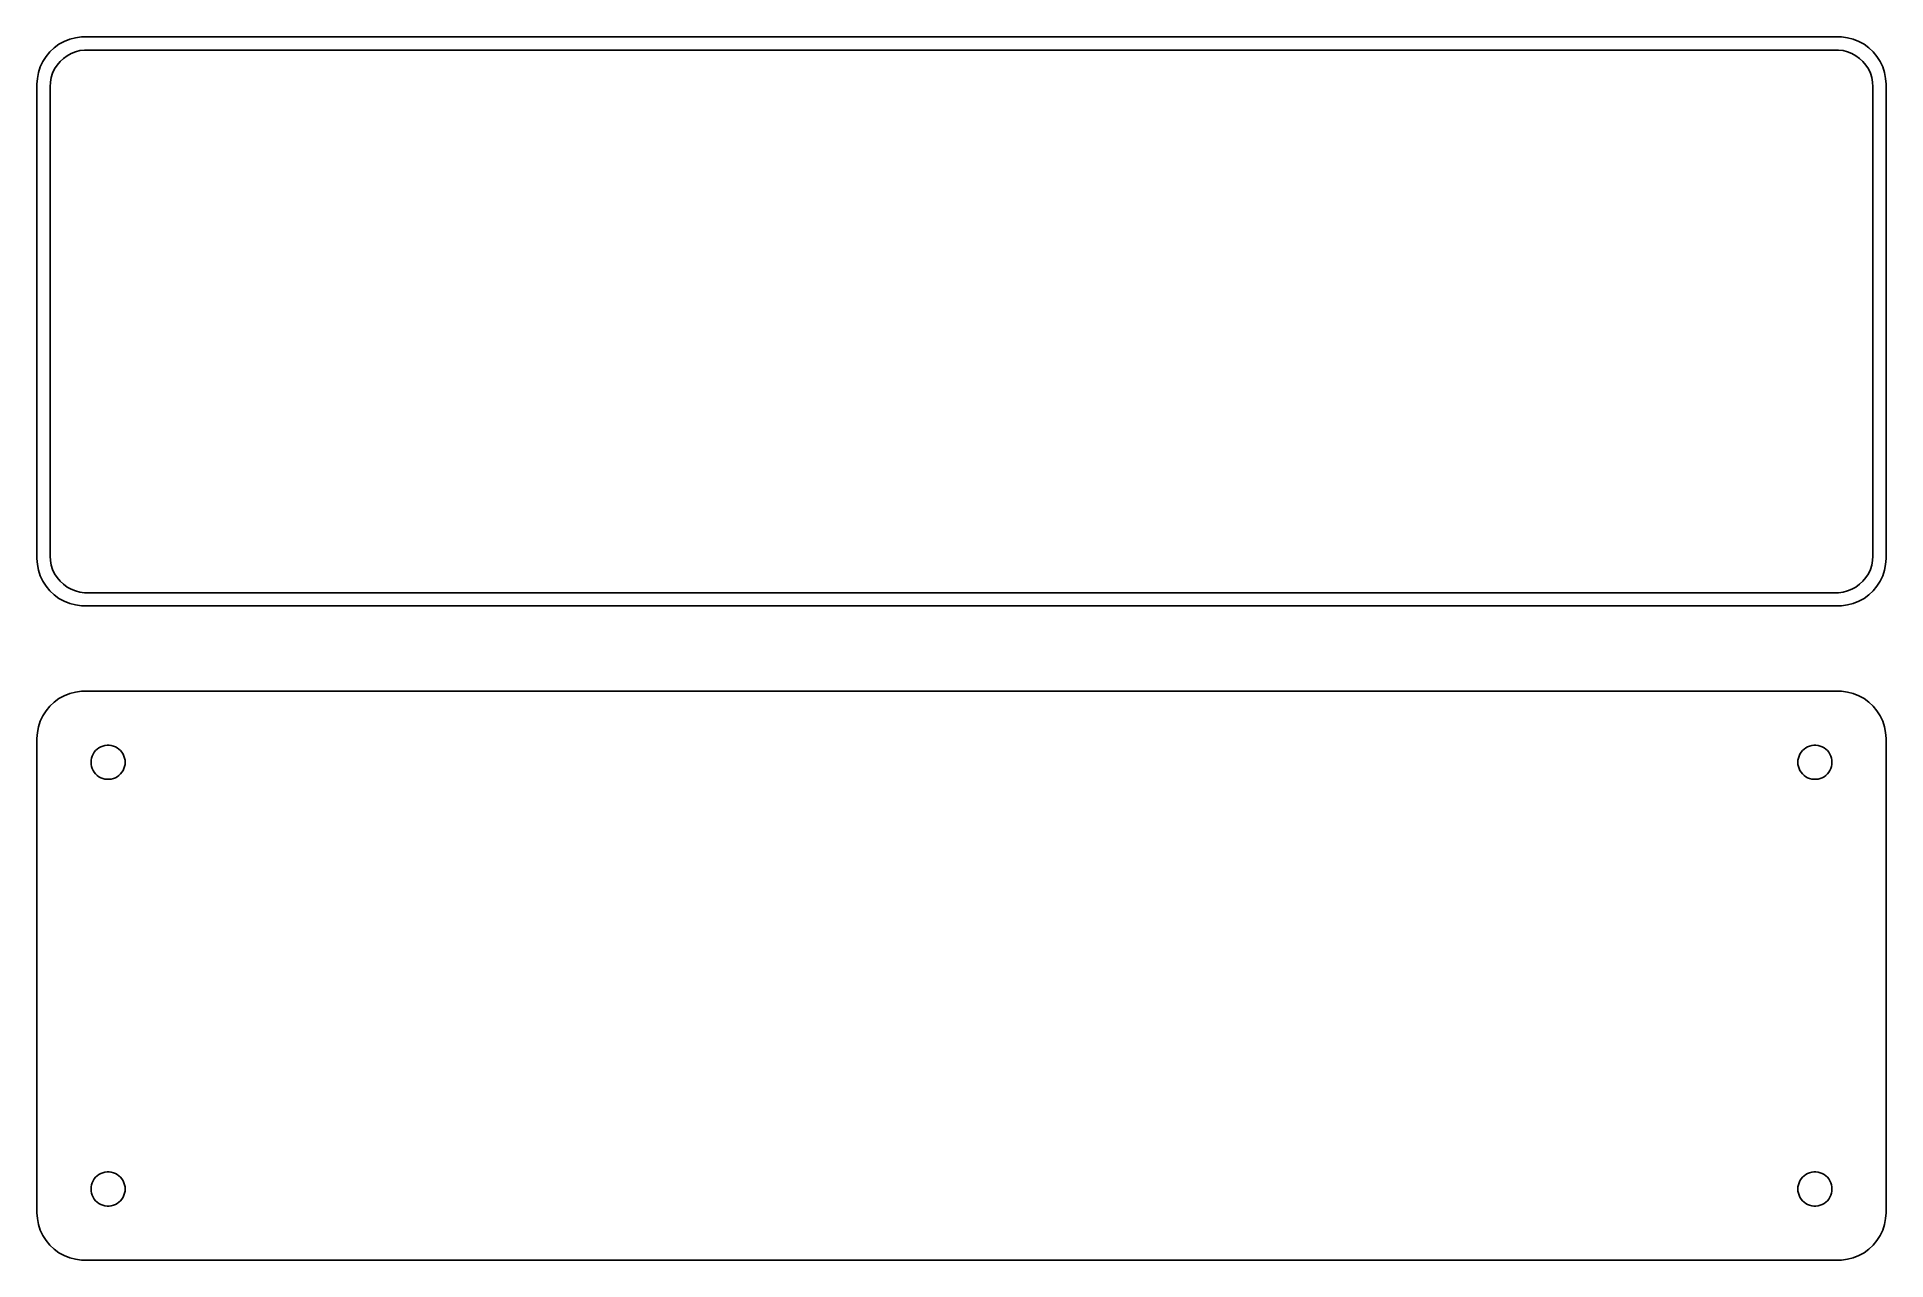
# Model space of a CAD drawing. Header units: metres. Extents: x -98 to 98, y 39 to 168.
import ezdxf

# ---------------------------------------------------------------- set-up
doc = ezdxf.new("R2010")
doc.units = ezdxf.units.M

msp = doc.modelspace()

# ---------------------------------------------------------------- linework, layer by layer
for p, q in [((-94.0451, 167.755), (-94.6289, 167.524)), ((-93.4369, 167.911), (-94.0451, 167.755)), ((-92.8139, 167.99), (-93.4369, 167.911)), ((92.8139, 167.99), (-92.8139, 167.99)), ((93.4369, 167.911), (92.8139, 167.99)), ((94.0451, 167.755), (93.4369, 167.911)), ((94.6289, 167.524), (94.0451, 167.755)), ((-96.5451, 165.939), (-96.8815, 165.409)), ((-96.1448, 166.423), (-96.5451, 165.939)), ((-95.6871, 166.853), (-96.1448, 166.423)), ((-95.1791, 167.222), (-95.6871, 166.853)), ((-94.6289, 167.524), (-95.1791, 167.222)), ((-94.7165, 165.731), (-94.3234, 166.017)), ((-94.3234, 166.017), (-93.8975, 166.251)), ((-93.8975, 166.251), (-93.4457, 166.43)), ((-93.4457, 166.43), (-92.9751, 166.551)), ((-92.9751, 166.551), (-92.493, 166.612)), ((-92.493, 166.612), (92.493, 166.612)), ((92.493, 166.612), (92.9751, 166.551)), ((92.9751, 166.551), (93.4457, 166.43)), ((93.4457, 166.43), (93.8975, 166.251)), ((93.8975, 166.251), (94.3234, 166.017)), ((94.3234, 166.017), (94.7165, 165.731)), ((95.1791, 167.222), (94.6289, 167.524)), ((95.6871, 166.853), (95.1791, 167.222)), ((96.1448, 166.423), (95.6871, 166.853)), ((96.5451, 165.939), (96.1448, 166.423)), ((96.8815, 165.409), (96.5451, 165.939)), ((-97.3429, 164.243), (-97.4606, 163.627)), ((-97.1489, 164.841), (-97.3429, 164.243)), ((-96.8815, 165.409), (-97.1489, 164.841)), ((-95.9979, 163.712), (-95.8477, 164.174)), ((-95.8477, 164.174), (-95.6408, 164.614)), ((-95.6408, 164.614), (-95.3805, 165.024)), ((-95.3805, 165.024), (-95.0707, 165.399)), ((-95.0707, 165.399), (-94.7165, 165.731)), ((94.7165, 165.731), (95.0707, 165.399)), ((95.0707, 165.399), (95.3805, 165.024)), ((95.3805, 165.024), (95.6408, 164.614)), ((95.6408, 164.614), (95.8477, 164.174)), ((95.8477, 164.174), (95.9979, 163.712)), ((97.1489, 164.841), (96.8815, 165.409)), ((97.3429, 164.243), (97.1489, 164.841)), ((97.4606, 163.627), (97.3429, 164.243)), ((-97.4606, 163.627), (-97.5, 163)), ((-97.5, 163), (-97.5, 113)), ((-96.1195, 162.75), (-96.089, 163.235)), ((-96.1195, 113.25), (-96.1195, 162.75)), ((-96.089, 163.235), (-95.9979, 163.712)), ((95.9979, 163.712), (96.089, 163.235)), ((96.089, 163.235), (96.1195, 162.75)), ((96.1195, 162.75), (96.1195, 113.25)), ((97.5, 163), (97.4606, 163.627)), ((97.5, 113), (97.5, 163)), ((-96.089, 112.765), (-96.1195, 113.25)), ((96.1195, 113.25), (96.089, 112.765)), ((-97.5, 113), (-97.4606, 112.373)), ((-97.4606, 112.373), (-97.3429, 111.757)), ((-97.3429, 111.757), (-97.1489, 111.159)), ((-97.1489, 111.159), (-96.8815, 110.591)), ((-95.9979, 112.288), (-96.089, 112.765)), ((-95.8477, 111.826), (-95.9979, 112.288)), ((-95.6408, 111.386), (-95.8477, 111.826)), ((-95.3805, 110.976), (-95.6408, 111.386)), ((95.6408, 111.386), (95.3805, 110.976)), ((95.8477, 111.826), (95.6408, 111.386)), ((95.9979, 112.288), (95.8477, 111.826)), ((96.089, 112.765), (95.9979, 112.288)), ((96.8815, 110.591), (97.1489, 111.159)), ((97.1489, 111.159), (97.3429, 111.757)), ((97.3429, 111.757), (97.4606, 112.373)), ((97.4606, 112.373), (97.5, 113)), ((-96.8815, 110.591), (-96.5451, 110.061)), ((-96.5451, 110.061), (-96.1448, 109.577)), ((-96.1448, 109.577), (-95.6871, 109.147)), ((-95.0707, 110.601), (-95.3805, 110.976)), ((-94.7165, 110.269), (-95.0707, 110.601)), ((-94.3234, 109.983), (-94.7165, 110.269)), ((-93.8975, 109.749), (-94.3234, 109.983)), ((-93.4457, 109.57), (-93.8975, 109.749)), ((-92.9751, 109.449), (-93.4457, 109.57)), ((-92.493, 109.388), (-92.9751, 109.449)), ((92.493, 109.388), (-92.493, 109.388)), ((92.9751, 109.449), (92.493, 109.388)), ((93.4457, 109.57), (92.9751, 109.449)), ((93.8975, 109.749), (93.4457, 109.57)), ((94.3234, 109.983), (93.8975, 109.749)), ((94.7165, 110.269), (94.3234, 109.983)), ((95.0707, 110.601), (94.7165, 110.269)), ((95.3805, 110.976), (95.0707, 110.601)), ((95.6871, 109.147), (96.1448, 109.577)), ((96.1448, 109.577), (96.5451, 110.061)), ((96.5451, 110.061), (96.8815, 110.591)), ((-95.6871, 109.147), (-95.1791, 108.778)), ((-95.1791, 108.778), (-94.6289, 108.476)), ((-94.6289, 108.476), (-94.0451, 108.245)), ((-94.0451, 108.245), (-93.4369, 108.089)), ((-93.4369, 108.089), (-92.8139, 108.01)), ((-92.8139, 108.01), (92.8139, 108.01)), ((92.8139, 108.01), (93.4369, 108.089)), ((93.4369, 108.089), (94.0451, 108.245)), ((94.0451, 108.245), (94.6289, 108.476)), ((94.6289, 108.476), (95.1791, 108.778)), ((95.1791, 108.778), (95.6871, 109.147)), ((-95.6871, 97.8526), (-96.1448, 97.4227)), ((-95.1791, 98.2216), (-95.6871, 97.8526)), ((-94.6289, 98.5241), (-95.1791, 98.2216)), ((-94.0451, 98.7553), (-94.6289, 98.5241)), ((-93.4369, 98.9114), (-94.0451, 98.7553)), ((-92.8139, 98.9901), (-93.4369, 98.9114)), ((92.8139, 98.9901), (-92.8139, 98.9901)), ((93.4369, 98.9114), (92.8139, 98.9901)), ((94.0451, 98.7553), (93.4369, 98.9114)), ((94.6289, 98.5241), (94.0451, 98.7553)), ((95.1791, 98.2216), (94.6289, 98.5241)), ((95.6871, 97.8526), (95.1791, 98.2216)), ((96.1448, 97.4227), (95.6871, 97.8526)), ((-97.1489, 95.8406), (-97.3429, 95.2434)), ((-96.8815, 96.4088), (-97.1489, 95.8406)), ((-96.5451, 96.9389), (-96.8815, 96.4088)), ((-96.1448, 97.4227), (-96.5451, 96.9389)), ((96.5451, 96.9389), (96.1448, 97.4227)), ((96.8815, 96.4088), (96.5451, 96.9389)), ((97.1489, 95.8406), (96.8815, 96.4088)), ((97.3429, 95.2434), (97.1489, 95.8406)), ((-97.4606, 94.6267), (-97.5, 94)), ((-97.5, 94), (-97.5, 44)), ((-97.3429, 95.2434), (-97.4606, 94.6267)), ((97.4606, 94.6267), (97.3429, 95.2434)), ((97.5, 94), (97.4606, 94.6267)), ((97.5, 44), (97.5, 94)), ((-91.8, 91.5), (-91.7858, 91.7256)), ((-91.7858, 91.7256), (-91.7434, 91.9476)), ((-91.7434, 91.9476), (-91.6736, 92.1626)), ((-91.6736, 92.1626), (-91.5773, 92.3672)), ((-91.5773, 92.3672), (-91.4562, 92.558)), ((-91.4562, 92.558), (-91.3121, 92.7322)), ((-91.3121, 92.7322), (-91.1474, 92.8869)), ((-91.1474, 92.8869), (-90.9645, 93.0198)), ((-90.9645, 93.0198), (-90.7664, 93.1287)), ((-90.7664, 93.1287), (-90.5562, 93.2119)), ((-90.5562, 93.2119), (-90.3373, 93.2681)), ((-90.3373, 93.2681), (-90.113, 93.2964)), ((-90.113, 93.2964), (-89.887, 93.2964)), ((-89.887, 93.2964), (-89.6627, 93.2681)), ((-89.6627, 93.2681), (-89.4438, 93.2119)), ((-89.4438, 93.2119), (-89.2336, 93.1287)), ((-89.2336, 93.1287), (-89.0355, 93.0198)), ((-89.0355, 93.0198), (-88.8526, 92.8869)), ((-88.8526, 92.8869), (-88.6879, 92.7322)), ((-88.6879, 92.7322), (-88.5438, 92.558)), ((-88.5438, 92.558), (-88.4226, 92.3672)), ((-88.4226, 92.3672), (-88.3264, 92.1626)), ((-88.3264, 92.1626), (-88.2565, 91.9476)), ((-88.2565, 91.9476), (-88.2142, 91.7256)), ((-88.2142, 91.7256), (-88.2, 91.5)), ((88.2, 91.5), (88.2142, 91.7256)), ((88.2142, 91.7256), (88.2565, 91.9476)), ((88.2565, 91.9476), (88.3264, 92.1626)), ((88.3264, 92.1626), (88.4226, 92.3672)), ((88.4226, 92.3672), (88.5438, 92.558)), ((88.5438, 92.558), (88.6879, 92.7322)), ((88.6879, 92.7322), (88.8526, 92.8869)), ((88.8526, 92.8869), (89.0355, 93.0198)), ((89.0355, 93.0198), (89.2336, 93.1287)), ((89.2336, 93.1287), (89.4438, 93.2119)), ((89.4438, 93.2119), (89.6627, 93.2681)), ((89.6627, 93.2681), (89.887, 93.2964)), ((89.887, 93.2964), (90.113, 93.2964)), ((90.113, 93.2964), (90.3373, 93.2681)), ((90.3373, 93.2681), (90.5562, 93.2119)), ((90.5562, 93.2119), (90.7664, 93.1287)), ((90.7664, 93.1287), (90.9645, 93.0198)), ((90.9645, 93.0198), (91.1474, 92.8869)), ((91.1474, 92.8869), (91.3121, 92.7322)), ((91.3121, 92.7322), (91.4562, 92.558)), ((91.4562, 92.558), (91.5773, 92.3672)), ((91.5773, 92.3672), (91.6736, 92.1626)), ((91.6736, 92.1626), (91.7434, 91.9476)), ((91.7434, 91.9476), (91.7858, 91.7256)), ((91.7858, 91.7256), (91.8, 91.5)), ((-91.7858, 91.2744), (-91.8, 91.5)), ((-91.7434, 91.0524), (-91.7858, 91.2744)), ((-91.6736, 90.8374), (-91.7434, 91.0524)), ((-91.5773, 90.6328), (-91.6736, 90.8374)), ((-91.4562, 90.442), (-91.5773, 90.6328)), ((-91.3121, 90.2678), (-91.4562, 90.442)), ((-91.1474, 90.1131), (-91.3121, 90.2678)), ((-90.9645, 89.9802), (-91.1474, 90.1131)), ((-90.7664, 89.8713), (-90.9645, 89.9802)), ((-90.5562, 89.7881), (-90.7664, 89.8713)), ((-90.3373, 89.7319), (-90.5562, 89.7881)), ((-90.113, 89.7036), (-90.3373, 89.7319)), ((-89.887, 89.7036), (-90.113, 89.7036)), ((-89.6627, 89.7319), (-89.887, 89.7036)), ((-89.4438, 89.7881), (-89.6627, 89.7319)), ((-89.2336, 89.8713), (-89.4438, 89.7881)), ((-89.0355, 89.9802), (-89.2336, 89.8713)), ((-88.8526, 90.1131), (-89.0355, 89.9802)), ((-88.6879, 90.2678), (-88.8526, 90.1131)), ((-88.5438, 90.442), (-88.6879, 90.2678)), ((-88.4226, 90.6328), (-88.5438, 90.442)), ((-88.3264, 90.8374), (-88.4226, 90.6328)), ((-88.2565, 91.0524), (-88.3264, 90.8374)), ((-88.2142, 91.2744), (-88.2565, 91.0524)), ((-88.2, 91.5), (-88.2142, 91.2744)), ((88.2142, 91.2744), (88.2, 91.5)), ((88.2565, 91.0524), (88.2142, 91.2744)), ((88.3264, 90.8374), (88.2565, 91.0524)), ((88.4226, 90.6328), (88.3264, 90.8374)), ((88.5438, 90.442), (88.4226, 90.6328)), ((88.6879, 90.2678), (88.5438, 90.442)), ((88.8526, 90.1131), (88.6879, 90.2678)), ((89.0355, 89.9802), (88.8526, 90.1131)), ((89.2336, 89.8713), (89.0355, 89.9802)), ((89.4438, 89.7881), (89.2336, 89.8713)), ((89.6627, 89.7319), (89.4438, 89.7881)), ((89.887, 89.7036), (89.6627, 89.7319)), ((90.113, 89.7036), (89.887, 89.7036)), ((90.3373, 89.7319), (90.113, 89.7036)), ((90.5562, 89.7881), (90.3373, 89.7319)), ((90.7664, 89.8713), (90.5562, 89.7881)), ((90.9645, 89.9802), (90.7664, 89.8713)), ((91.1474, 90.1131), (90.9645, 89.9802)), ((91.3121, 90.2678), (91.1474, 90.1131)), ((91.4562, 90.442), (91.3121, 90.2678)), ((91.5773, 90.6328), (91.4562, 90.442)), ((91.6736, 90.8374), (91.5773, 90.6328)), ((91.7434, 91.0524), (91.6736, 90.8374)), ((91.7858, 91.2744), (91.7434, 91.0524)), ((91.8, 91.5), (91.7858, 91.2744)), ((-91.7858, 46.7256), (-91.7434, 46.9476)), ((-91.7434, 46.9476), (-91.6736, 47.1626)), ((-91.6736, 47.1626), (-91.5773, 47.3672)), ((-91.5773, 47.3672), (-91.4562, 47.558)), ((-91.4562, 47.558), (-91.3121, 47.7322)), ((-91.3121, 47.7322), (-91.1474, 47.8869)), ((-91.1474, 47.8869), (-90.9645, 48.0198)), ((-90.9645, 48.0198), (-90.7664, 48.1287)), ((-90.7664, 48.1287), (-90.5562, 48.2119)), ((-90.5562, 48.2119), (-90.3373, 48.2681)), ((-90.3373, 48.2681), (-90.113, 48.2964)), ((-90.113, 48.2964), (-89.887, 48.2964)), ((-89.887, 48.2964), (-89.6627, 48.2681)), ((-89.6627, 48.2681), (-89.4438, 48.2119)), ((-89.4438, 48.2119), (-89.2336, 48.1287)), ((-89.2336, 48.1287), (-89.0355, 48.0198)), ((-89.0355, 48.0198), (-88.8526, 47.8869)), ((-88.8526, 47.8869), (-88.6879, 47.7322)), ((-88.6879, 47.7322), (-88.5438, 47.558)), ((-88.5438, 47.558), (-88.4226, 47.3672)), ((-88.4226, 47.3672), (-88.3264, 47.1626)), ((-88.3264, 47.1626), (-88.2565, 46.9476)), ((-88.2565, 46.9476), (-88.2142, 46.7256)), ((88.2142, 46.7256), (88.2565, 46.9476)), ((88.2565, 46.9476), (88.3264, 47.1626)), ((88.3264, 47.1626), (88.4226, 47.3672)), ((88.4226, 47.3672), (88.5438, 47.558)), ((88.5438, 47.558), (88.6879, 47.7322)), ((88.6879, 47.7322), (88.8526, 47.8869)), ((88.8526, 47.8869), (89.0355, 48.0198)), ((89.0355, 48.0198), (89.2336, 48.1287)), ((89.2336, 48.1287), (89.4438, 48.2119)), ((89.4438, 48.2119), (89.6627, 48.2681)), ((89.6627, 48.2681), (89.887, 48.2964)), ((89.887, 48.2964), (90.113, 48.2964)), ((90.113, 48.2964), (90.3373, 48.2681)), ((90.3373, 48.2681), (90.5562, 48.2119)), ((90.5562, 48.2119), (90.7664, 48.1287)), ((90.7664, 48.1287), (90.9645, 48.0198)), ((90.9645, 48.0198), (91.1474, 47.8869)), ((91.1474, 47.8869), (91.3121, 47.7322)), ((91.3121, 47.7322), (91.4562, 47.558)), ((91.4562, 47.558), (91.5773, 47.3672)), ((91.5773, 47.3672), (91.6736, 47.1626)), ((91.6736, 47.1626), (91.7434, 46.9476)), ((91.7434, 46.9476), (91.7858, 46.7256)), ((-91.8, 46.5), (-91.7858, 46.7256)), ((-91.7858, 46.2744), (-91.8, 46.5)), ((-91.7434, 46.0524), (-91.7858, 46.2744)), ((-91.6736, 45.8374), (-91.7434, 46.0524)), ((-91.5773, 45.6328), (-91.6736, 45.8374)), ((-91.4562, 45.442), (-91.5773, 45.6328)), ((-91.3121, 45.2678), (-91.4562, 45.442)), ((-91.1474, 45.1131), (-91.3121, 45.2678)), ((-90.9645, 44.9802), (-91.1474, 45.1131)), ((-90.7664, 44.8713), (-90.9645, 44.9802)), ((-90.5562, 44.7881), (-90.7664, 44.8713)), ((-89.2336, 44.8713), (-89.4438, 44.7881)), ((-89.0355, 44.9802), (-89.2336, 44.8713)), ((-88.8526, 45.1131), (-89.0355, 44.9802)), ((-88.6879, 45.2678), (-88.8526, 45.1131)), ((-88.5438, 45.442), (-88.6879, 45.2678)), ((-88.4226, 45.6328), (-88.5438, 45.442)), ((-88.3264, 45.8374), (-88.4226, 45.6328)), ((-88.2565, 46.0524), (-88.3264, 45.8374)), ((-88.2142, 46.2744), (-88.2565, 46.0524)), ((-88.2142, 46.7256), (-88.2, 46.5)), ((-88.2, 46.5), (-88.2142, 46.2744)), ((88.2, 46.5), (88.2142, 46.7256)), ((88.2142, 46.2744), (88.2, 46.5)), ((88.2565, 46.0524), (88.2142, 46.2744)), ((88.3264, 45.8374), (88.2565, 46.0524)), ((88.4226, 45.6328), (88.3264, 45.8374)), ((88.5438, 45.442), (88.4226, 45.6328)), ((88.6879, 45.2678), (88.5438, 45.442)), ((88.8526, 45.1131), (88.6879, 45.2678)), ((89.0355, 44.9802), (88.8526, 45.1131)), ((89.2336, 44.8713), (89.0355, 44.9802)), ((89.4438, 44.7881), (89.2336, 44.8713)), ((90.7664, 44.8713), (90.5562, 44.7881)), ((90.9645, 44.9802), (90.7664, 44.8713)), ((91.1474, 45.1131), (90.9645, 44.9802)), ((91.3121, 45.2678), (91.1474, 45.1131)), ((91.4562, 45.442), (91.3121, 45.2678)), ((91.5773, 45.6328), (91.4562, 45.442)), ((91.6736, 45.8374), (91.5773, 45.6328)), ((91.7434, 46.0524), (91.6736, 45.8374)), ((91.7858, 46.2744), (91.7434, 46.0524)), ((91.7858, 46.7256), (91.8, 46.5)), ((91.8, 46.5), (91.7858, 46.2744)), ((-97.5, 44), (-97.4606, 43.3733)), ((-97.4606, 43.3733), (-97.3429, 42.7566)), ((-90.3373, 44.7319), (-90.5562, 44.7881)), ((-90.113, 44.7036), (-90.3373, 44.7319)), ((-89.887, 44.7036), (-90.113, 44.7036)), ((-89.6627, 44.7319), (-89.887, 44.7036)), ((-89.4438, 44.7881), (-89.6627, 44.7319)), ((89.6627, 44.7319), (89.4438, 44.7881)), ((89.887, 44.7036), (89.6627, 44.7319)), ((90.113, 44.7036), (89.887, 44.7036)), ((90.3373, 44.7319), (90.113, 44.7036)), ((90.5562, 44.7881), (90.3373, 44.7319)), ((97.3429, 42.7566), (97.4606, 43.3733)), ((97.4606, 43.3733), (97.5, 44)), ((-97.3429, 42.7566), (-97.1489, 42.1594)), ((-97.1489, 42.1594), (-96.8815, 41.5912)), ((-96.8815, 41.5912), (-96.5451, 41.0611)), ((-96.5451, 41.0611), (-96.1448, 40.5773)), ((96.1448, 40.5773), (96.5451, 41.0611)), ((96.5451, 41.0611), (96.8815, 41.5912)), ((96.8815, 41.5912), (97.1489, 42.1594)), ((97.1489, 42.1594), (97.3429, 42.7566)), ((-96.1448, 40.5773), (-95.6871, 40.1474)), ((-95.6871, 40.1474), (-95.1791, 39.7784)), ((-95.1791, 39.7784), (-94.6289, 39.4759)), ((-94.6289, 39.4759), (-94.0451, 39.2447)), ((-94.0451, 39.2447), (-93.4369, 39.0886)), ((-93.4369, 39.0886), (-92.8139, 39.0099)), ((-92.8139, 39.0099), (92.8139, 39.0099)), ((92.8139, 39.0099), (93.4369, 39.0886)), ((93.4369, 39.0886), (94.0451, 39.2447)), ((94.0451, 39.2447), (94.6289, 39.4759)), ((94.6289, 39.4759), (95.1791, 39.7784)), ((95.1791, 39.7784), (95.6871, 40.1474)), ((95.6871, 40.1474), (96.1448, 40.5773))]:
    msp.add_line(p, q)

doc.saveas('drawing.dxf')
